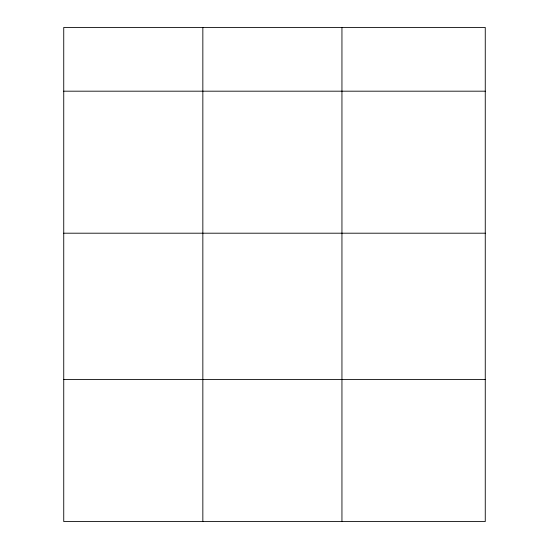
<?xml version="1.0" encoding="UTF-8"?>
<svg xmlns="http://www.w3.org/2000/svg" width="549" height="549" viewBox="0 0 549 549"><rect width="100%" height="100%" fill="white"/><g stroke="black" fill="none" stroke-linecap="round" stroke-linejoin="round"><path stroke-width="0.82" d="M485.261 233.201L485.261 27.45L63.739 27.45L63.739 521.55L485.261 521.55L485.261 233.201L63.739 233.201M63.739 91.182L485.261 91.182M63.739 379.531L485.261 379.531M341.945 27.45L341.945 521.55M202.842 27.45L202.842 521.55"/></g></svg>
